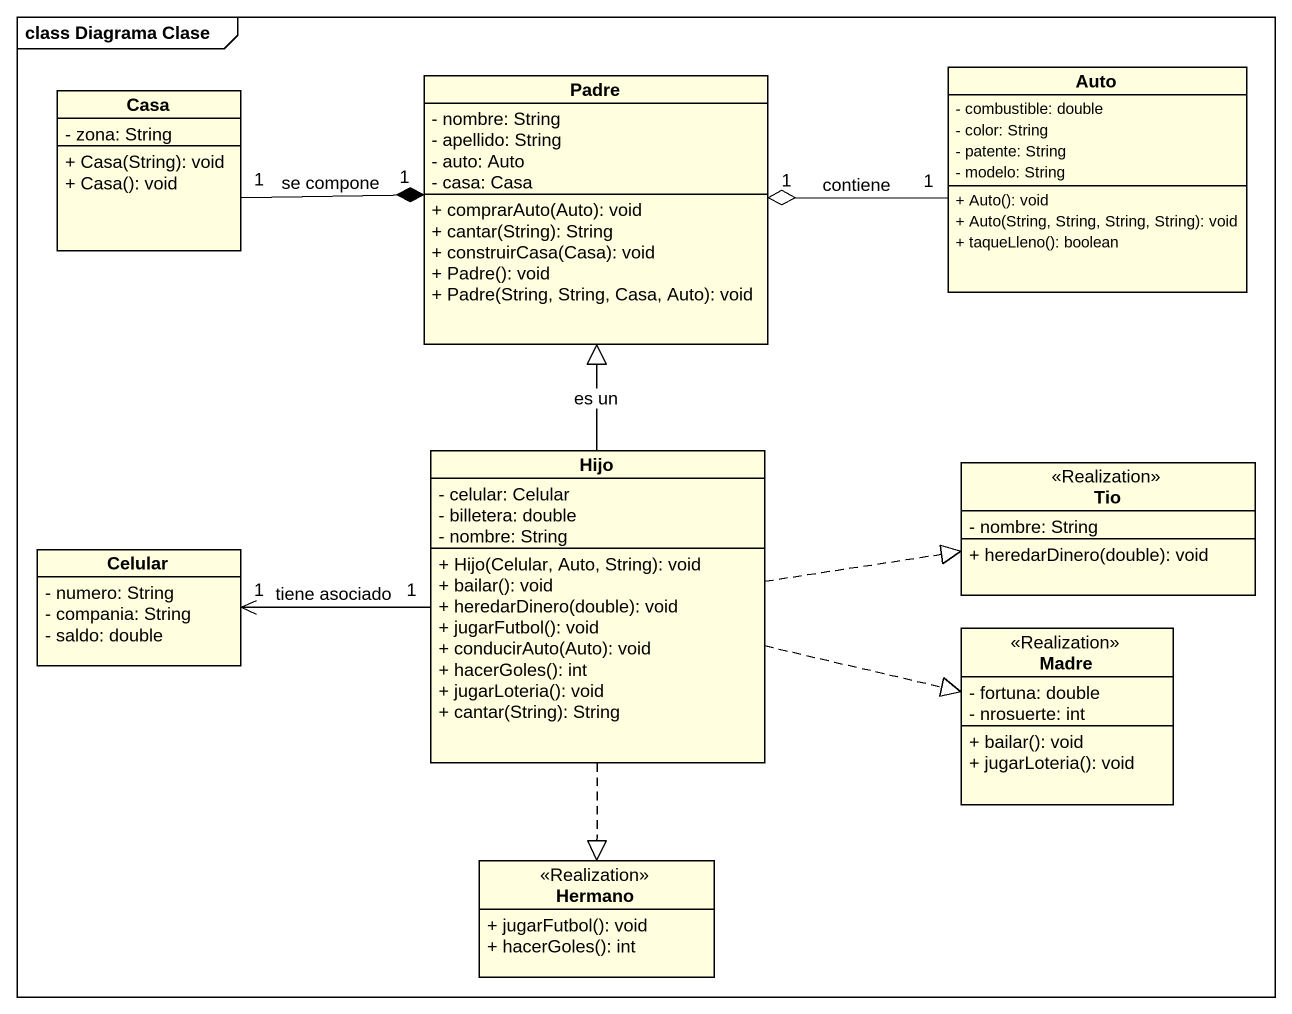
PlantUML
@startuml
mainframe class Diagrama Clase
hide circle
hide empty members
skinparam classAttributeIconSize 0
class Casa #FFFFE0 {
  - zona: String
  + Casa(String): void
  + Casa(): void
}
class Padre #FFFFE0 {
  - nombre: String
  - apellido: String
  - auto: Auto
  - casa: Casa
  + comprarAuto(Auto): void
  + cantar(String): String
  + construirCasa(Casa): void
  + Padre(): void
  + Padre(String, String, Casa, Auto): void
}
class Auto #FFFFE0 {
  - combustible: double
  - color: String
  - patente: String
  - modelo: String
  + Auto(): void
  + Auto(String, String, String, String): void
  + taqueLleno(): boolean
}
class Hijo #FFFFE0 {
  - celular: Celular
  - billetera: double
  - nombre: String
  + Hijo(Celular, Auto, String): void
  + bailar(): void
  + heredarDinero(double): void
  + jugarFutbol(): void
  + conducirAuto(Auto): void
  + hacerGoles(): int
  + jugarLoteria(): void
  + cantar(String): String
}
class Tio <<Realization>> #FFFFE0 {
  - nombre: String
  + heredarDinero(double): void
}
class Celular #FFFFE0 {
  - numero: String
  - compania: String
  - saldo: double
}
class Madre <<Realization>> #FFFFE0 {
  - fortuna: double
  - nrosuerte: int
  + bailar(): void
  + jugarLoteria(): void
}
class Hermano <<Realization>> #FFFFE0 {
  + jugarFutbol(): void
  + hacerGoles(): int
}
Casa "1" -right-* "1" Padre : se compone
Auto "1" -left-o "1" Padre : contiene
Hijo -up-|> Padre : es un
Hijo .right.|> Tio
Hijo "1" -left-> "1" Celular : tiene asociado
Hijo .right.|> Madre
Hijo ..|> Hermano
@enduml
